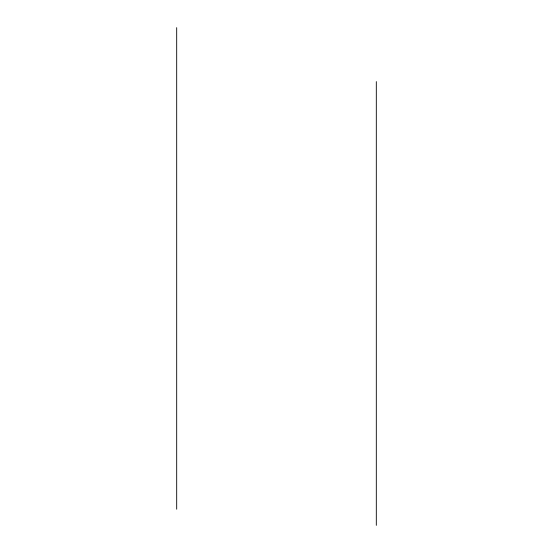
<?xml version="1.0" encoding="UTF-8"?>
<svg xmlns="http://www.w3.org/2000/svg" width="553" height="553" viewBox="0 0 553 553"><rect width="100%" height="100%" fill="white"/><g stroke="black" fill="none" stroke-linecap="round" stroke-linejoin="round"><path stroke-width="0.83" d="M376.31 81.602L376.31 525.35M176.69 27.65L176.69 509.216"/></g></svg>
